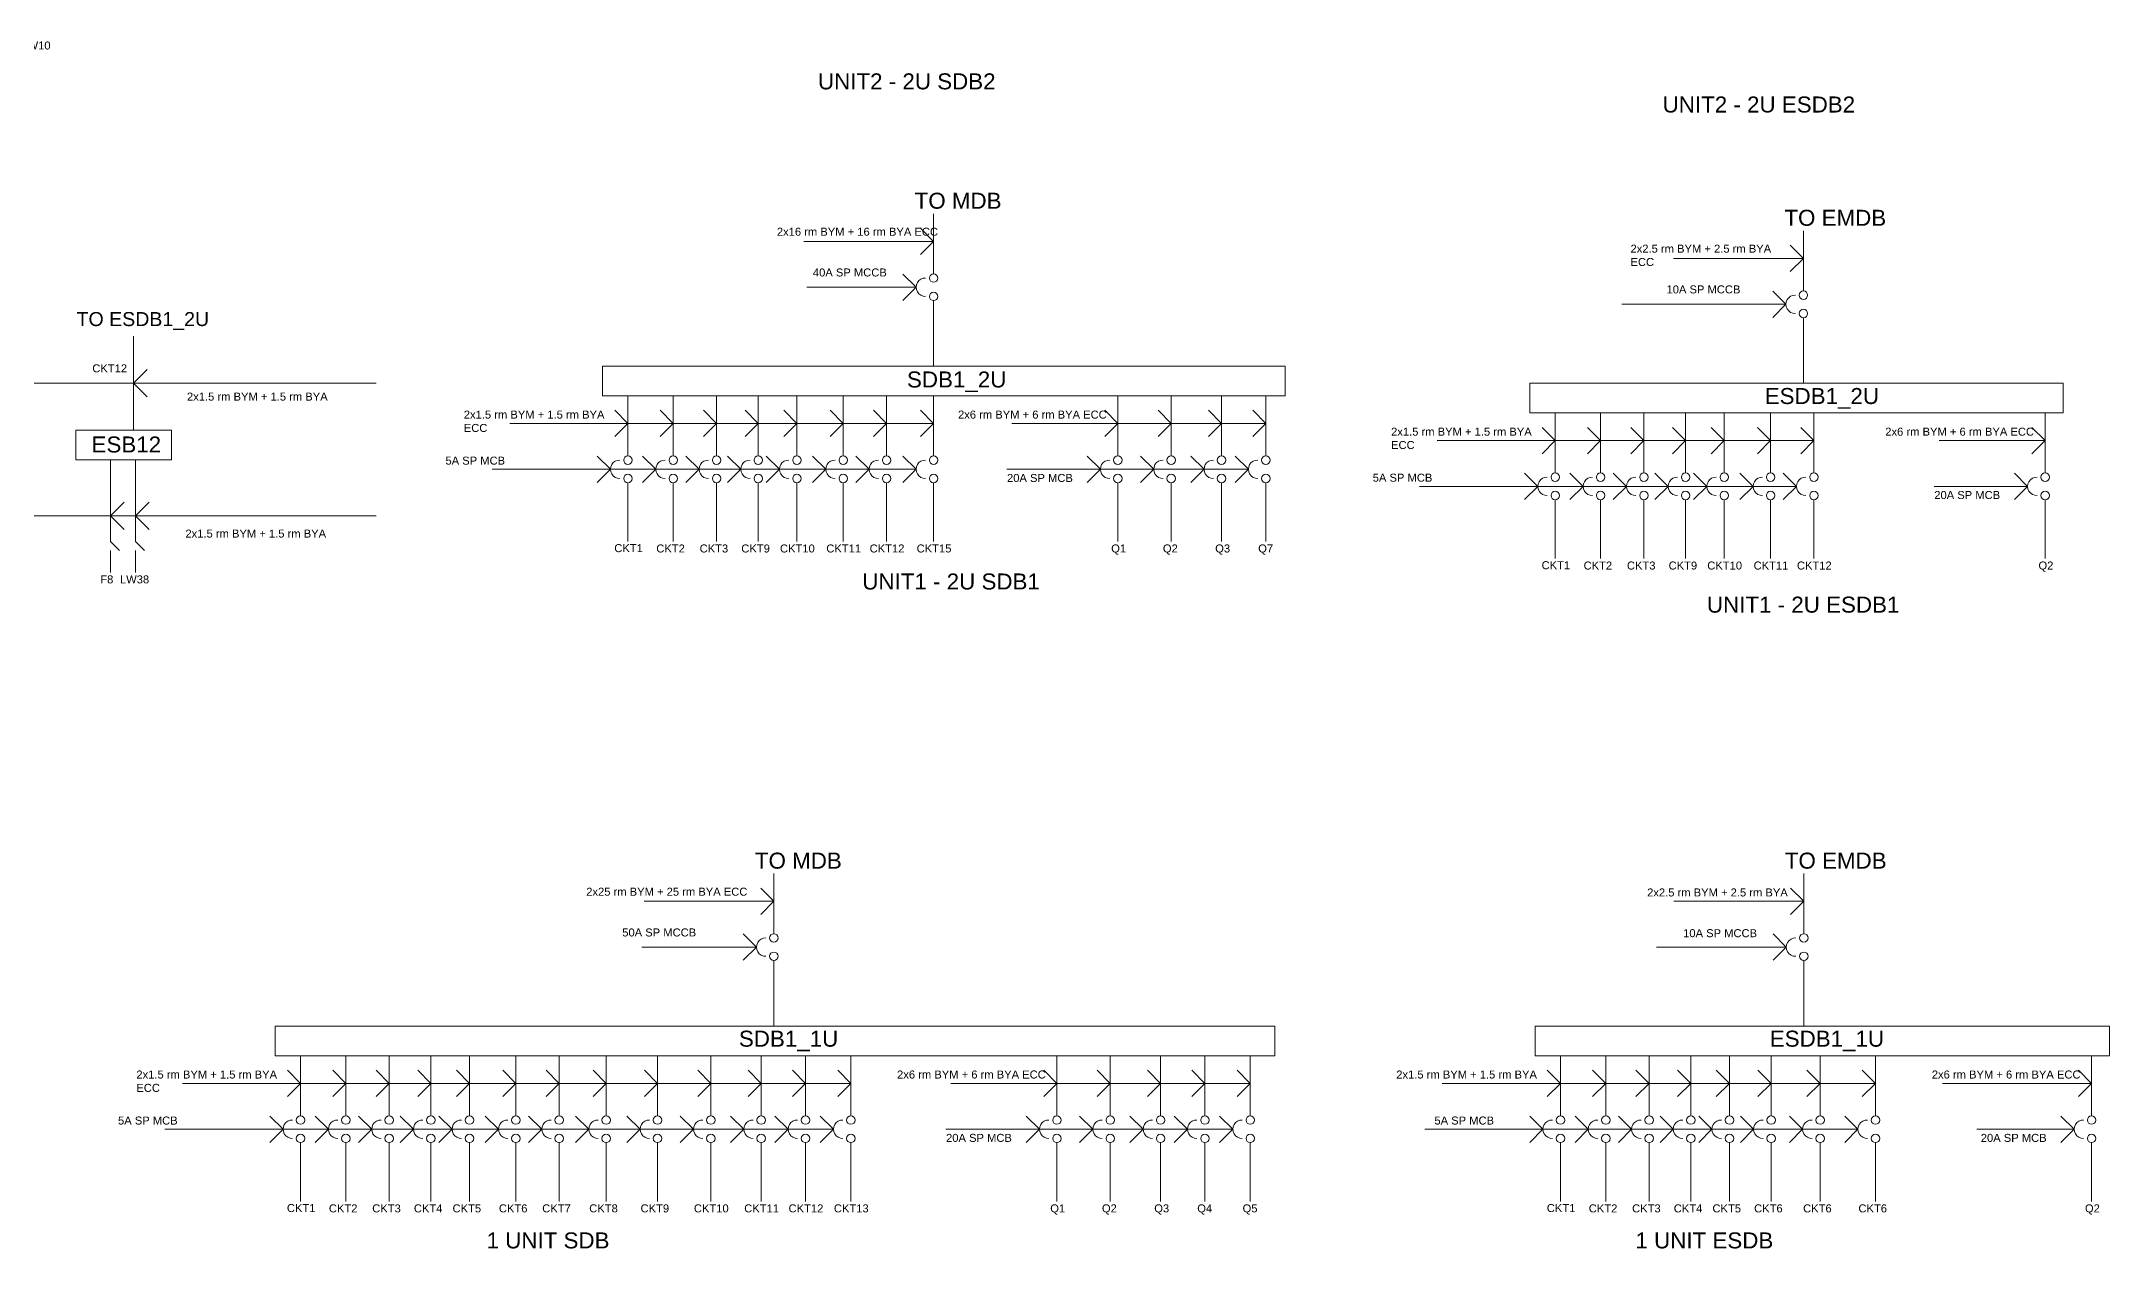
# Model space of a CAD drawing. Header units: inches. Extents: x 685 to 11694, y 256 to 9873.
# Drawn here: x 8591 to 11694, y 3210 to 5020 of the extents above; entities that cross this region are included whole.
import ezdxf

# ---------------------------------------------------------------- set-up
doc = ezdxf.new("R2010")
doc.units = ezdxf.units.IN
doc.header["$MEASUREMENT"] = 0
doc.layers.add('6.Circuits', color=255, linetype='Continuous', lineweight=15)
doc.styles.add('Text 1', font='arial.ttf', dxfattribs={"height": 6})

msp = doc.modelspace()

# ---------------------------------------------------------------- linework, layer by layer
at = {"layer": '6.Circuits'}
for p, q in [((9929.85433, 4678.65294), (9929.85433, 4761.65294)), ((9929.85433, 4720.15294), (9735.11385, 4720.15294)), ((9929.85433, 4720.15294), (9910.10909, 4739.89818)), ((9929.85433, 4720.15294), (9910.10909, 4700.4077)), ((11234.36328, 4653.06291), (11234.36328, 4736.06291)), ((11234.36328, 4694.56291), (11039.6228, 4694.56291)), ((11234.36328, 4694.56291), (11214.61804, 4714.30815)), ((11234.36328, 4694.56291), (11214.61804, 4674.81767)), ((9903.5948, 4651.40294), (9883.84957, 4671.14818)), ((9929.85433, 4671.5169), (9929.85433, 4678.65294)), ((9903.5948, 4651.40294), (9739.87471, 4651.40294)), ((9903.5948, 4651.40294), (9883.84957, 4631.6577)), ((9929.85433, 4631.28898), (9929.85433, 4626.15294)), ((9929.85433, 4626.15294), (9929.85433, 4533.15294)), ((11208.10375, 4625.81291), (10962.05056, 4625.81291)), ((11208.10375, 4625.81291), (11188.35852, 4645.55815)), ((11208.10375, 4625.81291), (11188.35852, 4606.06767)), ((11234.36328, 4645.92687), (11234.36328, 4653.06291)), ((11234.36328, 4605.69895), (11234.36328, 4600.56291)), ((11234.36328, 4600.56291), (11234.36328, 4507.56291)), ((8729.88539, 4437.27835), (8729.88539, 4578.27835)), ((7598.38386, 4507.77835), (9093.59858, 4507.77835)), ((8729.88539, 4507.77835), (8750.38539, 4528.27835)), ((8729.88539, 4507.77835), (8750.38539, 4487.27835)), ((9471.35433, 4405.65294), (9471.35433, 4488.65294)), ((9539.35433, 4405.65294), (9539.35433, 4488.65294)), ((9604.35433, 4405.65294), (9604.35433, 4488.65294)), ((9666.85433, 4405.65294), (9666.85433, 4488.65294)), ((9724.85433, 4405.65294), (9724.85433, 4488.65294)), ((9794.35433, 4405.65294), (9794.35433, 4488.65294)), ((9859.35433, 4405.65294), (9859.35433, 4488.65294)), ((9929.85433, 4405.65294), (9929.85433, 4488.65294)), ((10206.15792, 4405.65294), (10206.15792, 4488.65294)), ((10206.15792, 4405.65294), (10206.15792, 4488.65294)), ((10286.15792, 4405.65294), (10286.15792, 4488.65294)), ((10286.15792, 4405.65294), (10286.15792, 4488.65294)), ((10361.65792, 4405.65294), (10361.65792, 4488.65294)), ((10361.65792, 4405.65294), (10361.65792, 4488.65294)), ((10428.15792, 4405.65294), (10428.15792, 4488.65294)), ((10428.15792, 4405.65294), (10428.15792, 4488.65294)), ((9471.35433, 4447.15294), (9294.11385, 4447.15294)), ((9471.35433, 4447.15294), (9451.60909, 4466.89818)), ((9471.35433, 4447.15294), (9451.60909, 4427.4077)), ((9929.85433, 4447.15294), (9471.35433, 4447.15294)), ((9539.35433, 4447.15294), (9519.60909, 4466.89818)), ((9539.35433, 4447.15294), (9519.60909, 4427.4077)), ((9604.35433, 4447.15294), (9584.60909, 4466.89818)), ((9604.35433, 4447.15294), (9584.60909, 4427.4077)), ((9666.85433, 4447.15294), (9647.10909, 4466.89818)), ((9666.85433, 4447.15294), (9647.10909, 4427.4077)), ((9724.85433, 4447.15294), (9705.10909, 4466.89818)), ((9724.85433, 4447.15294), (9705.10909, 4427.4077)), ((9794.35433, 4447.15294), (9774.60909, 4466.89818)), ((9794.35433, 4447.15294), (9774.60909, 4427.4077)), ((9859.35433, 4447.15294), (9839.60909, 4466.89818)), ((9859.35433, 4447.15294), (9839.60909, 4427.4077)), ((9929.85433, 4447.15294), (9910.10909, 4466.89818)), ((9929.85433, 4447.15294), (9910.10909, 4427.4077)), ((10428.15792, 4447.15294), (10047.15792, 4447.15294)), ((10206.15792, 4447.15294), (10186.41268, 4466.89818)), ((10206.15792, 4447.15294), (10186.41268, 4466.89818)), ((10206.15792, 4447.15294), (10186.41268, 4427.4077)), ((10206.15792, 4447.15294), (10186.41268, 4427.4077)), ((10286.15792, 4447.15294), (10266.41268, 4466.89818)), ((10286.15792, 4447.15294), (10266.41268, 4466.89818)), ((10286.15792, 4447.15294), (10266.41268, 4427.4077)), ((10286.15792, 4447.15294), (10266.41268, 4427.4077)), ((10361.65792, 4447.15294), (10341.91268, 4466.89818)), ((10361.65792, 4447.15294), (10341.91268, 4466.89818)), ((10361.65792, 4447.15294), (10341.91268, 4427.4077)), ((10361.65792, 4447.15294), (10341.91268, 4427.4077)), ((10428.15792, 4447.15294), (10408.41268, 4466.89818)), ((10428.15792, 4447.15294), (10408.41268, 4466.89818)), ((10428.15792, 4447.15294), (10408.41268, 4427.4077)), ((10428.15792, 4447.15294), (10408.41268, 4427.4077)), ((10862.19345, 4421.56291), (10842.44822, 4441.30815)), ((10862.19345, 4380.06291), (10862.19345, 4463.06291)), ((10930.19345, 4421.56291), (10910.44822, 4441.30815)), ((10930.19345, 4380.06291), (10930.19345, 4463.06291)), ((10995.19345, 4421.56291), (10975.44822, 4441.30815)), ((10995.19345, 4380.06291), (10995.19345, 4463.06291)), ((11057.69345, 4421.56291), (11037.94822, 4441.30815)), ((11057.69345, 4380.06291), (11057.69345, 4463.06291)), ((11115.69345, 4421.56291), (11095.94822, 4441.30815)), ((11115.69345, 4380.06291), (11115.69345, 4463.06291)), ((11185.19345, 4421.56291), (11165.44822, 4441.30815)), ((11185.19345, 4380.06291), (11185.19345, 4463.06291)), ((11250.19345, 4421.56291), (11230.44822, 4441.30815)), ((11250.19345, 4380.06291), (11250.19345, 4463.06291)), ((11596.99704, 4421.56291), (11577.25181, 4441.30815)), ((11596.99704, 4421.56291), (11577.25181, 4441.30815)), ((11596.99704, 4380.06291), (11596.99704, 4463.06291)), ((11596.99704, 4380.06291), (11596.99704, 4463.06291)), ((9471.35433, 4398.5169), (9471.35433, 4405.65294)), ((9539.35433, 4398.5169), (9539.35433, 4405.65294)), ((9604.35433, 4398.5169), (9604.35433, 4405.65294)), ((9666.85433, 4398.5169), (9666.85433, 4405.65294)), ((9724.85433, 4398.5169), (9724.85433, 4405.65294)), ((9794.35433, 4398.5169), (9794.35433, 4405.65294)), ((9859.35433, 4398.5169), (9859.35433, 4405.65294)), ((9929.85433, 4398.5169), (9929.85433, 4405.65294)), ((10206.15792, 4398.5169), (10206.15792, 4405.65294)), ((10206.15792, 4398.5169), (10206.15792, 4405.65294)), ((10286.15792, 4398.5169), (10286.15792, 4405.65294)), ((10286.15792, 4398.5169), (10286.15792, 4405.65294)), ((10361.65792, 4398.5169), (10361.65792, 4405.65294)), ((10361.65792, 4398.5169), (10361.65792, 4405.65294)), ((10428.15792, 4398.5169), (10428.15792, 4405.65294)), ((10428.15792, 4398.5169), (10428.15792, 4405.65294)), ((10862.19345, 4421.56291), (10684.95298, 4421.56291)), ((10862.19345, 4421.56291), (10842.44822, 4401.81767)), ((11250.19345, 4421.56291), (10862.19345, 4421.56291)), ((10930.19345, 4421.56291), (10910.44822, 4401.81767)), ((10995.19345, 4421.56291), (10975.44822, 4401.81767)), ((11057.69345, 4421.56291), (11037.94822, 4401.81767)), ((11115.69345, 4421.56291), (11095.94822, 4401.81767)), ((11185.19345, 4421.56291), (11165.44822, 4401.81767)), ((11250.19345, 4421.56291), (11230.44822, 4401.81767)), ((11596.99704, 4421.56291), (11437.99704, 4421.56291)), ((11596.99704, 4421.56291), (11577.25181, 4401.81767)), ((11596.99704, 4421.56291), (11577.25181, 4401.81767)), ((8695.38539, 4308.77835), (8695.38539, 4392.77835)), ((8732.88539, 4308.77835), (8732.88539, 4392.77835)), ((9445.0948, 4378.40294), (9267.85433, 4378.40294)), ((9445.0948, 4378.40294), (9425.34957, 4398.14818)), ((9445.0948, 4378.40294), (9425.34957, 4358.6577)), ((9903.5948, 4378.40294), (9445.0948, 4378.40294)), ((9513.0948, 4378.40294), (9493.34957, 4398.14818)), ((9513.0948, 4378.40294), (9493.34957, 4358.6577)), ((9578.0948, 4378.40294), (9558.34957, 4398.14818)), ((9578.0948, 4378.40294), (9558.34957, 4358.6577)), ((9640.5948, 4378.40294), (9620.84957, 4398.14818)), ((9640.5948, 4378.40294), (9620.84957, 4358.6577)), ((9698.5948, 4378.40294), (9678.84957, 4398.14818)), ((9698.5948, 4378.40294), (9678.84957, 4358.6577)), ((9768.0948, 4378.40294), (9748.34957, 4398.14818)), ((9768.0948, 4378.40294), (9748.34957, 4358.6577)), ((9833.0948, 4378.40294), (9813.34957, 4398.14818)), ((9833.0948, 4378.40294), (9813.34957, 4358.6577)), ((9903.5948, 4378.40294), (9883.84957, 4398.14818)), ((9903.5948, 4378.40294), (9883.84957, 4358.6577)), ((10401.89839, 4378.40294), (10039.65792, 4378.40294)), ((10179.89839, 4378.40294), (10160.15315, 4398.14818)), ((10179.89839, 4378.40294), (10160.15315, 4358.6577)), ((10259.89839, 4378.40294), (10240.15315, 4398.14818)), ((10259.89839, 4378.40294), (10240.15315, 4358.6577)), ((10335.39839, 4378.40294), (10315.65315, 4398.14818)), ((10335.39839, 4378.40294), (10315.65315, 4358.6577)), ((10401.89839, 4378.40294), (10382.15315, 4398.14818)), ((10401.89839, 4378.40294), (10382.15315, 4358.6577)), ((10862.19345, 4372.92687), (10862.19345, 4380.06291)), ((10930.19345, 4372.92687), (10930.19345, 4380.06291)), ((10995.19345, 4372.92687), (10995.19345, 4380.06291)), ((11057.69345, 4372.92687), (11057.69345, 4380.06291)), ((11115.69345, 4372.92687), (11115.69345, 4380.06291)), ((11185.19345, 4372.92687), (11185.19345, 4380.06291)), ((11250.19345, 4372.92687), (11250.19345, 4380.06291)), ((11596.99704, 4372.92687), (11596.99704, 4380.06291)), ((11596.99704, 4372.92687), (11596.99704, 4380.06291)), ((9471.35433, 4358.28898), (9471.35433, 4353.15294)), ((9471.35433, 4270.15294), (9471.35433, 4353.15294)), ((9539.35433, 4358.28898), (9539.35433, 4353.15294)), ((9539.35433, 4270.15294), (9539.35433, 4353.15294)), ((9604.35433, 4358.28898), (9604.35433, 4353.15294)), ((9604.35433, 4270.15294), (9604.35433, 4353.15294)), ((9666.85433, 4358.28898), (9666.85433, 4353.15294)), ((9666.85433, 4270.15294), (9666.85433, 4353.15294)), ((9724.85433, 4358.28898), (9724.85433, 4353.15294)), ((9724.85433, 4270.15294), (9724.85433, 4353.15294)), ((9794.35433, 4358.28898), (9794.35433, 4353.15294)), ((9794.35433, 4270.15294), (9794.35433, 4353.15294)), ((9859.35433, 4358.28898), (9859.35433, 4353.15294)), ((9859.35433, 4270.15294), (9859.35433, 4353.15294)), ((9929.85433, 4358.28898), (9929.85433, 4353.15294)), ((9929.85433, 4270.15294), (9929.85433, 4353.15294)), ((10206.15792, 4358.28898), (10206.15792, 4353.15294)), ((10206.15792, 4358.28898), (10206.15792, 4353.15294)), ((10206.15792, 4270.15294), (10206.15792, 4353.15294)), ((10206.15792, 4270.15294), (10206.15792, 4353.15294)), ((10286.15792, 4358.28898), (10286.15792, 4353.15294)), ((10286.15792, 4358.28898), (10286.15792, 4353.15294)), ((10286.15792, 4270.15294), (10286.15792, 4353.15294)), ((10286.15792, 4270.15294), (10286.15792, 4353.15294)), ((10361.65792, 4358.28898), (10361.65792, 4353.15294)), ((10361.65792, 4358.28898), (10361.65792, 4353.15294)), ((10361.65792, 4270.15294), (10361.65792, 4353.15294)), ((10361.65792, 4270.15294), (10361.65792, 4353.15294)), ((10428.15792, 4358.28898), (10428.15792, 4353.15294)), ((10428.15792, 4358.28898), (10428.15792, 4353.15294)), ((10428.15792, 4270.15294), (10428.15792, 4353.15294)), ((10428.15792, 4270.15294), (10428.15792, 4353.15294)), ((10835.93393, 4352.81291), (10658.69345, 4352.81291)), ((10835.93393, 4352.81291), (10816.18869, 4372.55815)), ((10835.93393, 4352.81291), (10816.18869, 4333.06767)), ((11223.93393, 4352.81291), (10835.93393, 4352.81291)), ((10903.93393, 4352.81291), (10884.18869, 4372.55815)), ((10903.93393, 4352.81291), (10884.18869, 4333.06767)), ((10968.93393, 4352.81291), (10949.18869, 4372.55815)), ((10968.93393, 4352.81291), (10949.18869, 4333.06767)), ((11031.43393, 4352.81291), (11011.68869, 4372.55815)), ((11031.43393, 4352.81291), (11011.68869, 4333.06767)), ((11089.43393, 4352.81291), (11069.68869, 4372.55815)), ((11089.43393, 4352.81291), (11069.68869, 4333.06767)), ((11158.93393, 4352.81291), (11139.18869, 4372.55815)), ((11158.93393, 4352.81291), (11139.18869, 4333.06767)), ((11223.93393, 4352.81291), (11204.18869, 4372.55815)), ((11223.93393, 4352.81291), (11204.18869, 4333.06767)), ((11570.73752, 4352.81291), (11430.49704, 4352.81291)), ((11570.73752, 4352.81291), (11550.99228, 4372.55815)), ((11570.73752, 4352.81291), (11550.99228, 4333.06767)), ((8695.38539, 4308.77835), (8715.88539, 4329.27835)), ((8732.88539, 4308.77835), (8753.38539, 4329.27835)), ((10862.19345, 4332.69895), (10862.19345, 4327.56291)), ((10862.19345, 4244.56291), (10862.19345, 4327.56291)), ((10930.19345, 4332.69895), (10930.19345, 4327.56291)), ((10930.19345, 4244.56291), (10930.19345, 4327.56291)), ((10995.19345, 4332.69895), (10995.19345, 4327.56291)), ((10995.19345, 4244.56291), (10995.19345, 4327.56291)), ((11057.69345, 4332.69895), (11057.69345, 4327.56291)), ((11057.69345, 4244.56291), (11057.69345, 4327.56291)), ((11115.69345, 4332.69895), (11115.69345, 4327.56291)), ((11115.69345, 4244.56291), (11115.69345, 4327.56291)), ((11185.19345, 4332.69895), (11185.19345, 4327.56291)), ((11185.19345, 4244.56291), (11185.19345, 4327.56291)), ((11250.19345, 4332.69895), (11250.19345, 4327.56291)), ((11250.19345, 4244.56291), (11250.19345, 4327.56291)), ((11596.99704, 4332.69895), (11596.99704, 4327.56291)), ((11596.99704, 4332.69895), (11596.99704, 4327.56291)), ((11596.99704, 4244.56291), (11596.99704, 4327.56291)), ((11596.99704, 4244.56291), (11596.99704, 4327.56291)), ((7548.51941, 4308.77835), (9093.59858, 4308.77835)), ((8695.38539, 4308.77835), (8695.38539, 4270.27835)), ((8695.38539, 4308.77835), (8715.88539, 4288.27835)), ((8732.88539, 4308.77835), (8732.88539, 4270.27835)), ((8732.88539, 4308.77835), (8753.38539, 4288.27835)), ((8695.38539, 4270.27835), (8708.88539, 4256.77835)), ((8695.38539, 4256.77835), (8695.38539, 4223.77835)), ((8732.88539, 4270.27835), (8746.38539, 4256.77835)), ((8732.88539, 4256.77835), (8732.88539, 4223.77835)), ((9690.23847, 3689.02038), (9690.23847, 3772.02038)), ((11234.98371, 3689.02038), (11234.98371, 3772.02038)), ((9690.23847, 3730.52038), (9495.49799, 3730.52038)), ((9690.23847, 3730.52038), (9670.49323, 3750.26561)), ((9690.23847, 3730.52038), (9670.49323, 3710.77514)), ((11234.98371, 3730.52038), (11040.24323, 3730.52038)), ((11234.98371, 3730.52038), (11215.23847, 3750.26561)), ((11234.98371, 3730.52038), (11215.23847, 3710.77514)), ((9663.97894, 3661.77038), (9491.92827, 3661.77038)), ((9663.97894, 3661.77038), (9644.23371, 3681.51561)), ((9663.97894, 3661.77038), (9644.23371, 3642.02514)), ((9690.23847, 3681.88434), (9690.23847, 3689.02038)), ((11208.72418, 3661.77038), (11013.98371, 3661.77038)), ((11208.72418, 3661.77038), (11188.97894, 3681.51561)), ((11208.72418, 3661.77038), (11188.97894, 3642.02514)), ((11234.98371, 3681.88434), (11234.98371, 3689.02038)), ((9690.23847, 3641.65641), (9690.23847, 3636.52038)), ((9690.23847, 3636.52038), (9690.23847, 3543.52038)), ((11234.98371, 3641.65641), (11234.98371, 3636.52038)), ((11234.98371, 3636.52038), (11234.98371, 3543.52038)), ((8980.23847, 3457.52038), (8960.49323, 3477.26561)), ((8980.23847, 3416.02038), (8980.23847, 3499.02038)), ((9048.23847, 3457.52038), (9028.49323, 3477.26561)), ((9048.23847, 3416.02038), (9048.23847, 3499.02038)), ((9113.23847, 3457.52038), (9093.49323, 3477.26561)), ((9113.23847, 3416.02038), (9113.23847, 3499.02038)), ((9175.73847, 3457.52038), (9155.99323, 3477.26561)), ((9175.73847, 3416.02038), (9175.73847, 3499.02038)), ((9233.73847, 3457.52038), (9213.99323, 3477.26561)), ((9233.73847, 3416.02038), (9233.73847, 3499.02038)), ((9303.23847, 3457.52038), (9283.49323, 3477.26561)), ((9303.23847, 3416.02038), (9303.23847, 3499.02038)), ((9368.23847, 3457.52038), (9348.49323, 3477.26561)), ((9368.23847, 3416.02038), (9368.23847, 3499.02038)), ((9438.73847, 3457.52038), (9418.99323, 3477.26561)), ((9438.73847, 3416.02038), (9438.73847, 3499.02038)), ((9515.73847, 3457.52038), (9495.99323, 3477.26561)), ((9515.73847, 3416.02038), (9515.73847, 3499.02038)), ((9595.73847, 3457.52038), (9575.99323, 3477.26561)), ((9595.73847, 3416.02038), (9595.73847, 3499.02038)), ((9671.23847, 3457.52038), (9651.49323, 3477.26561)), ((9671.23847, 3416.02038), (9671.23847, 3499.02038)), ((9737.73847, 3457.52038), (9717.99323, 3477.26561)), ((9737.73847, 3416.02038), (9737.73847, 3499.02038)), ((9805.73847, 3457.52038), (9785.99323, 3477.26561)), ((9805.73847, 3416.02038), (9805.73847, 3499.02038)), ((10114.73847, 3457.52038), (10094.99323, 3477.26561)), ((10114.73847, 3457.52038), (10094.99323, 3477.26561)), ((10114.73847, 3416.02038), (10114.73847, 3499.02038)), ((10114.73847, 3416.02038), (10114.73847, 3499.02038)), ((10194.73847, 3457.52038), (10174.99323, 3477.26561)), ((10194.73847, 3457.52038), (10174.99323, 3477.26561)), ((10194.73847, 3416.02038), (10194.73847, 3499.02038)), ((10194.73847, 3416.02038), (10194.73847, 3499.02038)), ((10270.23847, 3457.52038), (10250.49323, 3477.26561)), ((10270.23847, 3457.52038), (10250.49323, 3477.26561)), ((10270.23847, 3416.02038), (10270.23847, 3499.02038)), ((10270.23847, 3416.02038), (10270.23847, 3499.02038)), ((10336.73847, 3457.52038), (10316.99323, 3477.26561)), ((10336.73847, 3457.52038), (10316.99323, 3477.26561)), ((10336.73847, 3416.02038), (10336.73847, 3499.02038)), ((10336.73847, 3416.02038), (10336.73847, 3499.02038)), ((10404.73847, 3457.52038), (10384.99323, 3477.26561)), ((10404.73847, 3457.52038), (10384.99323, 3477.26561)), ((10404.73847, 3416.02038), (10404.73847, 3499.02038)), ((10404.73847, 3416.02038), (10404.73847, 3499.02038)), ((10869.98371, 3457.52038), (10850.23847, 3477.26561)), ((10869.98371, 3416.02038), (10869.98371, 3499.02038)), ((10937.98371, 3457.52038), (10918.23847, 3477.26561)), ((10937.98371, 3416.02038), (10937.98371, 3499.02038)), ((11002.98371, 3457.52038), (10983.23847, 3477.26561)), ((11002.98371, 3416.02038), (11002.98371, 3499.02038)), ((11065.48371, 3457.52038), (11045.73847, 3477.26561)), ((11065.48371, 3416.02038), (11065.48371, 3499.02038)), ((11123.48371, 3457.52038), (11103.73847, 3477.26561)), ((11123.48371, 3416.02038), (11123.48371, 3499.02038)), ((11185.98371, 3457.52038), (11166.23847, 3477.26561)), ((11185.98371, 3416.02038), (11185.98371, 3499.02038)), ((11259.48371, 3457.52038), (11239.73847, 3477.26561)), ((11259.48371, 3416.02038), (11259.48371, 3499.02038)), ((11342.48371, 3457.52038), (11322.73847, 3477.26561)), ((11342.48371, 3416.02038), (11342.48371, 3499.02038)), ((11666.73847, 3457.52038), (11646.99323, 3477.26561)), ((11666.73847, 3457.52038), (11646.99323, 3477.26561)), ((11666.73847, 3416.02038), (11666.73847, 3499.02038)), ((11666.73847, 3416.02038), (11666.73847, 3499.02038)), ((8980.23847, 3457.52038), (8802.99799, 3457.52038)), ((8980.23847, 3457.52038), (8960.49323, 3437.77514)), ((9805.73847, 3457.52038), (8980.23847, 3457.52038)), ((9048.23847, 3457.52038), (9028.49323, 3437.77514)), ((9113.23847, 3457.52038), (9093.49323, 3437.77514)), ((9175.73847, 3457.52038), (9155.99323, 3437.77514)), ((9233.73847, 3457.52038), (9213.99323, 3437.77514)), ((9303.23847, 3457.52038), (9283.49323, 3437.77514)), ((9368.23847, 3457.52038), (9348.49323, 3437.77514)), ((9438.73847, 3457.52038), (9418.99323, 3437.77514)), ((9515.73847, 3457.52038), (9495.99323, 3437.77514)), ((9595.73847, 3457.52038), (9575.99323, 3437.77514)), ((9671.23847, 3457.52038), (9651.49323, 3437.77514)), ((9737.73847, 3457.52038), (9717.99323, 3437.77514)), ((9805.73847, 3457.52038), (9785.99323, 3437.77514)), ((10404.73847, 3457.52038), (9955.73847, 3457.52038)), ((10114.73847, 3457.52038), (10094.99323, 3437.77514)), ((10114.73847, 3457.52038), (10094.99323, 3437.77514)), ((10194.73847, 3457.52038), (10174.99323, 3437.77514)), ((10194.73847, 3457.52038), (10174.99323, 3437.77514)), ((10270.23847, 3457.52038), (10250.49323, 3437.77514)), ((10270.23847, 3457.52038), (10250.49323, 3437.77514)), ((10336.73847, 3457.52038), (10316.99323, 3437.77514)), ((10336.73847, 3457.52038), (10316.99323, 3437.77514)), ((10404.73847, 3457.52038), (10384.99323, 3437.77514)), ((10404.73847, 3457.52038), (10384.99323, 3437.77514)), ((10869.98371, 3457.52038), (10692.74323, 3457.52038)), ((10869.98371, 3457.52038), (10850.23847, 3437.77514)), ((11342.48371, 3457.52038), (10869.98371, 3457.52038)), ((10937.98371, 3457.52038), (10918.23847, 3437.77514)), ((11002.98371, 3457.52038), (10983.23847, 3437.77514)), ((11065.48371, 3457.52038), (11045.73847, 3437.77514)), ((11123.48371, 3457.52038), (11103.73847, 3437.77514)), ((11185.98371, 3457.52038), (11166.23847, 3437.77514)), ((11259.48371, 3457.52038), (11239.73847, 3437.77514)), ((11342.48371, 3457.52038), (11322.73847, 3437.77514)), ((11666.73847, 3457.52038), (11443.23847, 3457.52038)), ((11666.73847, 3457.52038), (11646.99323, 3437.77514)), ((11666.73847, 3457.52038), (11646.99323, 3437.77514)), ((8980.23847, 3408.88434), (8980.23847, 3416.02038)), ((9048.23847, 3408.88434), (9048.23847, 3416.02038)), ((9113.23847, 3408.88434), (9113.23847, 3416.02038)), ((9175.73847, 3408.88434), (9175.73847, 3416.02038)), ((9233.73847, 3408.88434), (9233.73847, 3416.02038)), ((9303.23847, 3408.88434), (9303.23847, 3416.02038)), ((9368.23847, 3408.88434), (9368.23847, 3416.02038)), ((9438.73847, 3408.88434), (9438.73847, 3416.02038)), ((9515.73847, 3408.88434), (9515.73847, 3416.02038)), ((9595.73847, 3408.88434), (9595.73847, 3416.02038)), ((9671.23847, 3408.88434), (9671.23847, 3416.02038)), ((9737.73847, 3408.88434), (9737.73847, 3416.02038)), ((9805.73847, 3408.88434), (9805.73847, 3416.02038)), ((10114.73847, 3408.88434), (10114.73847, 3416.02038)), ((10114.73847, 3408.88434), (10114.73847, 3416.02038)), ((10194.73847, 3408.88434), (10194.73847, 3416.02038)), ((10194.73847, 3408.88434), (10194.73847, 3416.02038)), ((10270.23847, 3408.88434), (10270.23847, 3416.02038)), ((10270.23847, 3408.88434), (10270.23847, 3416.02038)), ((10336.73847, 3408.88434), (10336.73847, 3416.02038)), ((10336.73847, 3408.88434), (10336.73847, 3416.02038)), ((10404.73847, 3408.88434), (10404.73847, 3416.02038)), ((10404.73847, 3408.88434), (10404.73847, 3416.02038)), ((10869.98371, 3408.88434), (10869.98371, 3416.02038)), ((10937.98371, 3408.88434), (10937.98371, 3416.02038)), ((11002.98371, 3408.88434), (11002.98371, 3416.02038)), ((11065.48371, 3408.88434), (11065.48371, 3416.02038)), ((11123.48371, 3408.88434), (11123.48371, 3416.02038)), ((11185.98371, 3408.88434), (11185.98371, 3416.02038)), ((11259.48371, 3408.88434), (11259.48371, 3416.02038)), ((11342.48371, 3408.88434), (11342.48371, 3416.02038)), ((11666.73847, 3408.88434), (11666.73847, 3416.02038)), ((11666.73847, 3408.88434), (11666.73847, 3416.02038)), ((8953.97894, 3388.77038), (8776.73847, 3388.77038)), ((8953.97894, 3388.77038), (8934.23371, 3408.51561)), ((8953.97894, 3388.77038), (8934.23371, 3369.02514)), ((9779.47894, 3388.77038), (8953.97894, 3388.77038)), ((9021.97894, 3388.77038), (9002.23371, 3408.51561)), ((9021.97894, 3388.77038), (9002.23371, 3369.02514)), ((9086.97894, 3388.77038), (9067.23371, 3408.51561)), ((9086.97894, 3388.77038), (9067.23371, 3369.02514)), ((9149.47894, 3388.77038), (9129.73371, 3408.51561)), ((9149.47894, 3388.77038), (9129.73371, 3369.02514)), ((9207.47894, 3388.77038), (9187.73371, 3408.51561)), ((9207.47894, 3388.77038), (9187.73371, 3369.02514)), ((9276.97894, 3388.77038), (9257.23371, 3408.51561)), ((9276.97894, 3388.77038), (9257.23371, 3369.02514)), ((9341.97894, 3388.77038), (9322.23371, 3408.51561)), ((9341.97894, 3388.77038), (9322.23371, 3369.02514)), ((9412.47894, 3388.77038), (9392.73371, 3408.51561)), ((9412.47894, 3388.77038), (9392.73371, 3369.02514)), ((9489.47894, 3388.77038), (9469.73371, 3408.51561)), ((9489.47894, 3388.77038), (9469.73371, 3369.02514)), ((9569.47894, 3388.77038), (9549.73371, 3408.51561)), ((9569.47894, 3388.77038), (9549.73371, 3369.02514)), ((9644.97894, 3388.77038), (9625.23371, 3408.51561)), ((9644.97894, 3388.77038), (9625.23371, 3369.02514)), ((9711.47894, 3388.77038), (9691.73371, 3408.51561)), ((9711.47894, 3388.77038), (9691.73371, 3369.02514)), ((9779.47894, 3388.77038), (9759.73371, 3408.51561)), ((9779.47894, 3388.77038), (9759.73371, 3369.02514)), ((10378.47894, 3388.77038), (9948.23847, 3388.77038)), ((10088.47894, 3388.77038), (10068.73371, 3408.51561)), ((10088.47894, 3388.77038), (10068.73371, 3369.02514)), ((10168.47894, 3388.77038), (10148.73371, 3408.51561)), ((10168.47894, 3388.77038), (10148.73371, 3369.02514)), ((10243.97894, 3388.77038), (10224.23371, 3408.51561)), ((10243.97894, 3388.77038), (10224.23371, 3369.02514)), ((10310.47894, 3388.77038), (10290.73371, 3408.51561)), ((10310.47894, 3388.77038), (10290.73371, 3369.02514)), ((10378.47894, 3388.77038), (10358.73371, 3408.51561)), ((10378.47894, 3388.77038), (10358.73371, 3369.02514)), ((10843.72418, 3388.77038), (10666.48371, 3388.77038)), ((10843.72418, 3388.77038), (10823.97894, 3408.51561)), ((10843.72418, 3388.77038), (10823.97894, 3369.02514)), ((11316.22418, 3388.77038), (10843.72418, 3388.77038)), ((10911.72418, 3388.77038), (10891.97894, 3408.51561)), ((10911.72418, 3388.77038), (10891.97894, 3369.02514)), ((10976.72418, 3388.77038), (10956.97894, 3408.51561)), ((10976.72418, 3388.77038), (10956.97894, 3369.02514)), ((11039.22418, 3388.77038), (11019.47894, 3408.51561)), ((11039.22418, 3388.77038), (11019.47894, 3369.02514)), ((11097.22418, 3388.77038), (11077.47894, 3408.51561)), ((11097.22418, 3388.77038), (11077.47894, 3369.02514)), ((11159.72418, 3388.77038), (11139.97894, 3408.51561)), ((11159.72418, 3388.77038), (11139.97894, 3369.02514)), ((11233.22418, 3388.77038), (11213.47894, 3408.51561)), ((11233.22418, 3388.77038), (11213.47894, 3369.02514)), ((11316.22418, 3388.77038), (11296.47894, 3408.51561)), ((11316.22418, 3388.77038), (11296.47894, 3369.02514)), ((11640.47894, 3388.77038), (11494.73847, 3388.77038)), ((11640.47894, 3388.77038), (11620.73371, 3408.51561)), ((11640.47894, 3388.77038), (11620.73371, 3369.02514)), ((8980.23847, 3368.65641), (8980.23847, 3363.52038)), ((8980.23847, 3280.52038), (8980.23847, 3363.52038)), ((9048.23847, 3368.65641), (9048.23847, 3363.52038)), ((9048.23847, 3280.52038), (9048.23847, 3363.52038)), ((9113.23847, 3368.65641), (9113.23847, 3363.52038)), ((9113.23847, 3280.52038), (9113.23847, 3363.52038)), ((9175.73847, 3368.65641), (9175.73847, 3363.52038)), ((9175.73847, 3280.52038), (9175.73847, 3363.52038)), ((9233.73847, 3368.65641), (9233.73847, 3363.52038)), ((9233.73847, 3280.52038), (9233.73847, 3363.52038)), ((9303.23847, 3368.65641), (9303.23847, 3363.52038)), ((9303.23847, 3280.52038), (9303.23847, 3363.52038)), ((9368.23847, 3368.65641), (9368.23847, 3363.52038)), ((9368.23847, 3280.52038), (9368.23847, 3363.52038)), ((9438.73847, 3368.65641), (9438.73847, 3363.52038)), ((9438.73847, 3280.52038), (9438.73847, 3363.52038)), ((9515.73847, 3368.65641), (9515.73847, 3363.52038)), ((9515.73847, 3280.52038), (9515.73847, 3363.52038)), ((9595.73847, 3368.65641), (9595.73847, 3363.52038)), ((9595.73847, 3280.52038), (9595.73847, 3363.52038)), ((9671.23847, 3368.65641), (9671.23847, 3363.52038)), ((9671.23847, 3280.52038), (9671.23847, 3363.52038)), ((9737.73847, 3368.65641), (9737.73847, 3363.52038)), ((9737.73847, 3280.52038), (9737.73847, 3363.52038)), ((9805.73847, 3368.65641), (9805.73847, 3363.52038)), ((9805.73847, 3280.52038), (9805.73847, 3363.52038)), ((10114.73847, 3368.65641), (10114.73847, 3363.52038)), ((10114.73847, 3368.65641), (10114.73847, 3363.52038)), ((10114.73847, 3280.52038), (10114.73847, 3363.52038)), ((10114.73847, 3280.52038), (10114.73847, 3363.52038)), ((10194.73847, 3368.65641), (10194.73847, 3363.52038)), ((10194.73847, 3368.65641), (10194.73847, 3363.52038)), ((10194.73847, 3280.52038), (10194.73847, 3363.52038)), ((10194.73847, 3280.52038), (10194.73847, 3363.52038)), ((10270.23847, 3368.65641), (10270.23847, 3363.52038)), ((10270.23847, 3368.65641), (10270.23847, 3363.52038)), ((10270.23847, 3280.52038), (10270.23847, 3363.52038)), ((10270.23847, 3280.52038), (10270.23847, 3363.52038)), ((10336.73847, 3368.65641), (10336.73847, 3363.52038)), ((10336.73847, 3368.65641), (10336.73847, 3363.52038)), ((10336.73847, 3280.52038), (10336.73847, 3363.52038)), ((10336.73847, 3280.52038), (10336.73847, 3363.52038)), ((10404.73847, 3368.65641), (10404.73847, 3363.52038)), ((10404.73847, 3368.65641), (10404.73847, 3363.52038)), ((10404.73847, 3280.52038), (10404.73847, 3363.52038)), ((10404.73847, 3280.52038), (10404.73847, 3363.52038)), ((10869.98371, 3368.65641), (10869.98371, 3363.52038)), ((10869.98371, 3280.52038), (10869.98371, 3363.52038)), ((10937.98371, 3368.65641), (10937.98371, 3363.52038)), ((10937.98371, 3280.52038), (10937.98371, 3363.52038)), ((11002.98371, 3368.65641), (11002.98371, 3363.52038)), ((11002.98371, 3280.52038), (11002.98371, 3363.52038)), ((11065.48371, 3368.65641), (11065.48371, 3363.52038)), ((11065.48371, 3280.52038), (11065.48371, 3363.52038)), ((11123.48371, 3368.65641), (11123.48371, 3363.52038)), ((11123.48371, 3280.52038), (11123.48371, 3363.52038)), ((11185.98371, 3368.65641), (11185.98371, 3363.52038)), ((11185.98371, 3280.52038), (11185.98371, 3363.52038)), ((11259.48371, 3368.65641), (11259.48371, 3363.52038)), ((11259.48371, 3280.52038), (11259.48371, 3363.52038)), ((11342.48371, 3368.65641), (11342.48371, 3363.52038)), ((11342.48371, 3280.52038), (11342.48371, 3363.52038)), ((11666.73847, 3368.65641), (11666.73847, 3363.52038)), ((11666.73847, 3368.65641), (11666.73847, 3363.52038)), ((11666.73847, 3280.52038), (11666.73847, 3363.52038)), ((11666.73847, 3280.52038), (11666.73847, 3363.52038))]:
    msp.add_line(p, q, dxfattribs=at)
for points in [[(9433.35433, 4533.15294), (10457.17348, 4533.15294), (10457.17348, 4488.65294), (9433.35433, 4488.65294)], [(10824.19345, 4507.56291), (11624.09098, 4507.56291), (11624.09098, 4463.06291), (10824.19345, 4463.06291)], [(8643.17811, 4437.27835), (8786.69689, 4437.27835), (8786.69689, 4392.77835), (8643.17811, 4392.77835)], [(8942.23847, 3543.52038), (10441.73847, 3543.52038), (10441.73847, 3499.02038), (8942.23847, 3499.02038)], [(10831.98371, 3543.52038), (11693.73847, 3543.52038), (11693.73847, 3499.02038), (10831.98371, 3499.02038)]]:
    msp.add_lwpolyline(points, close=True, dxfattribs=at)
for centre in [(9929.85433, 4665.15294), (9929.85433, 4637.65294), (11234.36328, 4639.56291), (11234.36328, 4612.06291), (9471.35433, 4392.15294), (9539.35433, 4392.15294), (9604.35433, 4392.15294), (9666.85433, 4392.15294), (9724.85433, 4392.15294), (9794.35433, 4392.15294), (9859.35433, 4392.15294), (9929.85433, 4392.15294), (10206.15792, 4392.15294), (10206.15792, 4392.15294), (10286.15792, 4392.15294), (10286.15792, 4392.15294), (10361.65792, 4392.15294), (10361.65792, 4392.15294), (10428.15792, 4392.15294), (10428.15792, 4392.15294), (9471.35433, 4364.65294), (9539.35433, 4364.65294), (9604.35433, 4364.65294), (9666.85433, 4364.65294), (9724.85433, 4364.65294), (9794.35433, 4364.65294), (9859.35433, 4364.65294), (9929.85433, 4364.65294), (10206.15792, 4364.65294), (10206.15792, 4364.65294), (10286.15792, 4364.65294), (10286.15792, 4364.65294), (10361.65792, 4364.65294), (10361.65792, 4364.65294), (10428.15792, 4364.65294), (10428.15792, 4364.65294), (10862.19345, 4366.56291), (10862.19345, 4339.06291), (10930.19345, 4366.56291), (10930.19345, 4339.06291), (10995.19345, 4366.56291), (10995.19345, 4339.06291), (11057.69345, 4366.56291), (11057.69345, 4339.06291), (11115.69345, 4366.56291), (11115.69345, 4339.06291), (11185.19345, 4366.56291), (11185.19345, 4339.06291), (11250.19345, 4366.56291), (11250.19345, 4339.06291), (11596.99704, 4366.56291), (11596.99704, 4366.56291), (11596.99704, 4339.06291), (11596.99704, 4339.06291), (9690.23847, 3675.52038), (11234.98371, 3675.52038), (9690.23847, 3648.02038), (11234.98371, 3648.02038), (8980.23847, 3402.52038), (9048.23847, 3402.52038), (9113.23847, 3402.52038), (9175.73847, 3402.52038), (9233.73847, 3402.52038), (9303.23847, 3402.52038), (9368.23847, 3402.52038), (9438.73847, 3402.52038), (9515.73847, 3402.52038), (9595.73847, 3402.52038), (9671.23847, 3402.52038), (9737.73847, 3402.52038), (9805.73847, 3402.52038), (10114.73847, 3402.52038), (10114.73847, 3402.52038), (10194.73847, 3402.52038), (10194.73847, 3402.52038), (10270.23847, 3402.52038), (10270.23847, 3402.52038), (10336.73847, 3402.52038), (10336.73847, 3402.52038), (10404.73847, 3402.52038), (10404.73847, 3402.52038), (10869.98371, 3402.52038), (10937.98371, 3402.52038), (11002.98371, 3402.52038), (11065.48371, 3402.52038), (11123.48371, 3402.52038), (11185.98371, 3402.52038), (11259.48371, 3402.52038), (11342.48371, 3402.52038), (11666.73847, 3402.52038), (11666.73847, 3402.52038), (8980.23847, 3375.02038), (9048.23847, 3375.02038), (9113.23847, 3375.02038), (9175.73847, 3375.02038), (9233.73847, 3375.02038), (9303.23847, 3375.02038), (9368.23847, 3375.02038), (9438.73847, 3375.02038), (9515.73847, 3375.02038), (9595.73847, 3375.02038), (9671.23847, 3375.02038), (9737.73847, 3375.02038), (9805.73847, 3375.02038), (10114.73847, 3375.02038), (10114.73847, 3375.02038), (10194.73847, 3375.02038), (10194.73847, 3375.02038), (10270.23847, 3375.02038), (10270.23847, 3375.02038), (10336.73847, 3375.02038), (10336.73847, 3375.02038), (10404.73847, 3375.02038), (10404.73847, 3375.02038), (10869.98371, 3375.02038), (10937.98371, 3375.02038), (11002.98371, 3375.02038), (11065.48371, 3375.02038), (11123.48371, 3375.02038), (11185.98371, 3375.02038), (11259.48371, 3375.02038), (11342.48371, 3375.02038), (11666.73847, 3375.02038), (11666.73847, 3375.02038)]:
    msp.add_circle(centre, 6.36396, dxfattribs=at)
for centre in [(9917.35433, 4651.40294), (11221.86328, 4625.81291), (9458.85433, 4378.40294), (9526.85433, 4378.40294), (9591.85433, 4378.40294), (9654.35433, 4378.40294), (9712.35433, 4378.40294), (9781.85433, 4378.40294), (9846.85433, 4378.40294), (9917.35433, 4378.40294), (10193.65792, 4378.40294), (10193.65792, 4378.40294), (10273.65792, 4378.40294), (10273.65792, 4378.40294), (10349.15792, 4378.40294), (10349.15792, 4378.40294), (10415.65792, 4378.40294), (10415.65792, 4378.40294), (10849.69345, 4352.81291), (10917.69345, 4352.81291), (10982.69345, 4352.81291), (11045.19345, 4352.81291), (11103.19345, 4352.81291), (11172.69345, 4352.81291), (11237.69345, 4352.81291), (11584.49704, 4352.81291), (11584.49704, 4352.81291), (9677.73847, 3661.77038), (11222.48371, 3661.77038), (8967.73847, 3388.77038), (9035.73847, 3388.77038), (9100.73847, 3388.77038), (9163.23847, 3388.77038), (9221.23847, 3388.77038), (9290.73847, 3388.77038), (9355.73847, 3388.77038), (9426.23847, 3388.77038), (9503.23847, 3388.77038), (9583.23847, 3388.77038), (9658.73847, 3388.77038), (9725.23847, 3388.77038), (9793.23847, 3388.77038), (10102.23847, 3388.77038), (10102.23847, 3388.77038), (10182.23847, 3388.77038), (10182.23847, 3388.77038), (10257.73847, 3388.77038), (10257.73847, 3388.77038), (10324.23847, 3388.77038), (10324.23847, 3388.77038), (10392.23847, 3388.77038), (10392.23847, 3388.77038), (10857.48371, 3388.77038), (10925.48371, 3388.77038), (10990.48371, 3388.77038), (11052.98371, 3388.77038), (11110.98371, 3388.77038), (11173.48371, 3388.77038), (11246.98371, 3388.77038), (11329.98371, 3388.77038), (11654.23847, 3388.77038), (11654.23847, 3388.77038)]:
    msp.add_arc(centre, 13.75953, 87.86789506, 272.13210494, dxfattribs=at)

# ---------------------------------------------------------------- texts
at = {"layer": '6.Circuits', "attachment_point": 1, "style": 'Text 1'}
for s, width, heights, insert, char_height in [('{\\fArial|b0|i0|c0|p34;LW10}', 14.5, [0], (8561.48327, 5019.94169), 12), ('{\\fArial Baltic|b0|i0|c186|p34;UNIT}2{\\fArial Baltic|b0|i0|c186|p34; - 2U SDB}2', 312.2408141, [39.48147], (9756.35416, 4972.15459), 24), ('{\\fArial Baltic|b0|i0|c186|p34;UNIT}2{\\fArial Baltic|b0|i0|c186|p34; - 2U ESDB}2', 312.2408141, [39.48147], (11023.246, 4937.45177), 24), ('TO {\\fArial Baltic|b0|i0|c186|p34;MDB}', 138.4182699, [68.84739], (9901.35433, 4793.15294), 24), ('{\\fArial Baltic|b0|i0|c186|p34;TO }E{\\fArial Baltic|b0|i0|c186|p34;MDB}', 166.0698039, [41.21785], (11205.86328, 4767.56291), 24), ('{\\fArial Baltic|b0|i0|c186|p34;2x16 rm BYM + 16 rm BYA} ECC', 234.9454297, [37.98024], (9694.67775, 4740.67112), 12), ('{\\fArial Baltic|b0|i0|c186|p34;2x2.5 rm BYM + 2.5 rm BYA} ECC', 234.9454297, [37.98024], (10975.06489, 4715.26118), 12), ('4{\\fArial Baltic|b0|i0|c186|p34;0A SP MCCB}', 234.9454297, [37.98024], (9748.72023, 4679.57735), 12), ('1{\\fArial Baltic|b0|i0|c186|p34;0A SP MCCB}', 234.9454297, [37.98024], (11029.10738, 4654.1674), 12), ('{\\fArial Baltic|b0|i0|c186|p34;TO }E{\\fArial Baltic|b0|i0|c186|p34;SDB1_2U}', 254.5669745, [57.47227], (8644.26798, 4614.18048), 21), ('{\\fArial Baltic|b0|i0|c186|p34;CKT1}2', 14.5, [0], (8667.88539, 4535.77835), 12), ('{\\fArial Baltic|b0|i0|c186|p34;SDB1}_2U', 14.5, [0], (9889.83976, 4525.09613), 24), ('E{\\fArial Baltic|b0|i0|c186|p34;SDB1}_2U', 14.5, [0], (11176.40103, 4500.27235), 24), ('2x1.5 rm BYM + 1.5 rm BYA', 234.9454297, [37.98024], (8809.91453, 4493.3924), 12), ('{\\fArial Baltic|b0|i0|c186|p34;2x1.5 rm BYM + 1.5 rm BYA} ECC', 234.9454297, [37.98024], (9225.10433, 4466.40294), 12), ('{\\fArial Baltic|b0|i0|c186|p34;2x6 rm BYM + 6 rm BYA} ECC', 234.9454297, [37.98024], (9966.40792, 4466.40294), 12), ('{\\fArial Baltic|b0|i0|c186|p34;2x1.5 rm BYM + 1.5 rm BYA} ECC', 234.9454297, [37.98024], (10615.94345, 4440.81291), 12), ('{\\fArial Baltic|b0|i0|c186|p34;2x6 rm BYM + 6 rm BYA} ECC', 234.9454297, [37.98024], (11357.24704, 4440.81291), 12), ('E{\\fArial Baltic|b0|i0|c186|p34;SB12}', 14.5, [0], (8666.74405, 4427.5923), 24), ('5A SP MCB', 234.9454297, [37.98024], (9197.60433, 4397.40294), 12), ('2{\\fArial Baltic|b0|i0|c186|p34;0A SP MCB}', 234.9454297, [37.98024], (10039.90315, 4371.40294), 12), ('5A SP MCB', 234.9454297, [37.98024], (10588.44345, 4371.81291), 12), ('2{\\fArial Baltic|b0|i0|c186|p34;0A SP MCB}', 234.9454297, [37.98024], (11430.74228, 4345.81291), 12), ('2x1.5 rm BYM + 1.5 rm BYA', 234.9454297, [37.98024], (8807.57165, 4287.97555), 12), ('{\\fArial Baltic|b0|i0|c186|p34;CKT1}', 14.5, [0], (9450.85433, 4266.15294), 12), ('{\\fArial Baltic|b0|i0|c186|p34;CKT}2', 14.5, [0], (9513.85433, 4265.65294), 12), ('{\\fArial Baltic|b0|i0|c186|p34;CKT}3', 14.5, [0], (9578.85433, 4265.65294), 12), ('{\\fArial Baltic|b0|i0|c186|p34;CKT}9', 14.5, [0], (9641.35433, 4265.65294), 12), ('{\\fArial Baltic|b0|i0|c186|p34;CKT}10', 24.6161083, [11.68736], (9699.35433, 4265.65294), 12), ('{\\fArial Baltic|b0|i0|c186|p34;CKT}11', 21.0029823, [10.96531], (9768.85433, 4265.65294), 12), ('{\\fArial Baltic|b0|i0|c186|p34;CKT}12', 21.2917635, [12.40928], (9833.85433, 4265.65294), 12), ('{\\fArial Baltic|b0|i0|c186|p34;CKT}15', 14.5, [0], (9904.35433, 4265.65294), 12), ('Q1', 14.5, [0], (10196.15792, 4265.65294), 12), ('{\\fArial Baltic|b0|i0|c186|p34;Q}2', 14.5, [0], (10273.65792, 4265.65294), 12), ('{\\fArial Baltic|b0|i0|c186|p34;Q}3', 14.5, [0], (10352.15792, 4265.65294), 12), ('{\\fArial Baltic|b0|i0|c186|p34;Q}7', 14.5, [0], (10416.65792, 4265.65294), 12), ('F8', 14.5, [0], (8679.88539, 4219.27835), 12), ('{\\fArial Baltic|b0|i0|c186|p34;LW}38', 14.5, [0], (8709.38539, 4219.27835), 12), ('{\\fArial Baltic|b0|i0|c186|p34;UNIT1 - 2U S}D{\\fArial Baltic|b0|i0|c186|p34;B}1', 312.2408141, [39.48147], (9822.76147, 4222.13195), 24), ('{\\fArial Baltic|b0|i0|c186|p34;CKT1}', 14.5, [0], (10841.69345, 4240.56291), 12), ('{\\fArial Baltic|b0|i0|c186|p34;CKT}2', 14.5, [0], (10904.69345, 4240.06291), 12), ('{\\fArial Baltic|b0|i0|c186|p34;CKT}3', 14.5, [0], (10969.69345, 4240.06291), 12), ('{\\fArial Baltic|b0|i0|c186|p34;CKT}9', 14.5, [0], (11032.19345, 4240.06291), 12), ('{\\fArial Baltic|b0|i0|c186|p34;CKT}10', 24.6161083, [11.68736], (11090.19345, 4240.06291), 12), ('{\\fArial Baltic|b0|i0|c186|p34;CKT}11', 21.0029823, [10.96531], (11159.69345, 4240.06291), 12), ('{\\fArial Baltic|b0|i0|c186|p34;CKT}12', 21.2917635, [12.40928], (11224.69345, 4240.06291), 12), ('{\\fArial Baltic|b0|i0|c186|p34;Q}2', 18.1082914, [0], (11586.99704, 4240.06291), 12), ('{\\fArial Baltic|b0|i0|c186|p34;UNIT1 - 2U }E{\\fArial Baltic|b0|i0|c186|p34;SDB1}', 312.2408141, [39.48147], (11089.65331, 4187.42912), 24), ('TO {\\fArial Baltic|b0|i0|c186|p34;MDB}', 138.4182699, [68.84739], (9661.73847, 3803.52038), 24), ('{\\fArial Baltic|b0|i0|c186|p34;TO EMDB}', 164.9721584, [55.58215], (11206.48371, 3803.52038), 24), ('{\\fArial Baltic|b0|i0|c186|p34;2x}2{\\fArial Baltic|b0|i0|c186|p34;5 rm BYM + }2{\\fArial Baltic|b0|i0|c186|p34;5 rm BYA} ECC', 234.9454297, [37.98024], (9408.73927, 3750.92505), 12), ('{\\fArial Baltic|b0|i0|c186|p34;2x2.5 rm BYM + 2.5 rm BYA}', 234.9454297, [37.98024], (10999.98728, 3749.81472), 12), ('5{\\fArial Baltic|b0|i0|c186|p34;0A SP MCCB}', 234.9454297, [37.98024], (9462.78176, 3689.83127), 12), ('1{\\fArial Baltic|b0|i0|c186|p34;0A SP MCCB}', 234.9454297, [37.98024], (11054.02976, 3688.72095), 12), ('{\\fArial Baltic|b0|i0|c186|p34;SDB1}_1U', 14.5, [0], (9637.73847, 3536.52038), 24), ('{\\fArial Baltic|b0|i0|c186|p34;ESDB1}_1U', 24, [0], (11183.98371, 3536.52038), 24), ('{\\fArial Baltic|b0|i0|c186|p34;2x1.5 rm BYM + 1.5 rm BYA} ECC', 234.9454297, [37.98024], (8733.98847, 3476.77038), 12), ('{\\fArial Baltic|b0|i0|c186|p34;2x6 rm BYM + 6 rm BYA} ECC', 234.9454297, [37.98024], (9874.98847, 3476.77038), 12), ('2x1.5 rm BYM + 1.5 rm BYA', 234.9454297, [37.98024], (10623.73371, 3476.77038), 12), ('{\\fArial Baltic|b0|i0|c186|p34;2x6 rm BYM + 6 rm BYA} ECC', 234.9454297, [37.98024], (11426.98847, 3476.77038), 12), ('5A SP MCB', 234.9454297, [37.98024], (8706.48847, 3407.77038), 12), ('2{\\fArial Baltic|b0|i0|c186|p34;0A SP MCB}', 234.9454297, [37.98024], (9948.48371, 3381.77038), 12), ('5A SP MCB', 234.9454297, [37.98024], (10680.98371, 3407.77038), 12), ('20{\\fArial Baltic|b0|i0|c186|p34;A SP MCB}', 234.9454297, [37.98024], (11500.48371, 3381.77038), 12), ('{\\fArial Baltic|b0|i0|c186|p34;CKT1}', 14.5, [0], (8959.73847, 3276.52038), 12), ('{\\fArial Baltic|b0|i0|c186|p34;CKT}2', 14.5, [0], (9022.73847, 3276.02038), 12), ('{\\fArial Baltic|b0|i0|c186|p34;CKT}3', 14.5, [0], (9087.73847, 3276.02038), 12), ('{\\fArial Baltic|b0|i0|c186|p34;CKT}4', 14.5, [0], (9150.23847, 3276.02038), 12), ('{\\fArial Baltic|b0|i0|c186|p34;CKT}5', 14.5, [0], (9208.23847, 3276.02038), 12), ('{\\fArial Baltic|b0|i0|c186|p34;CKT}6', 14.5, [0], (9277.73847, 3276.02038), 12), ('{\\fArial Baltic|b0|i0|c186|p34;CKT}7', 21.2917635, [12.40928], (9342.73847, 3276.02038), 12), ('{\\fArial Baltic|b0|i0|c186|p34;CKT}8', 14.5, [0], (9413.23847, 3276.02038), 12), ('{\\fArial Baltic|b0|i0|c186|p34;CKT}9', 14.5, [0], (9490.23847, 3276.02038), 12), ('{\\fArial Baltic|b0|i0|c186|p34;CKT}10', 14.5, [0], (9570.23847, 3276.02038), 12), ('{\\fArial Baltic|b0|i0|c186|p34;CKT}11', 14.5, [0], (9645.73847, 3276.02038), 12), ('{\\fArial Baltic|b0|i0|c186|p34;CKT}12', 14.5, [0], (9712.23847, 3276.02038), 12), ('{\\fArial Baltic|b0|i0|c186|p34;CKT}13', 14.5, [0], (9780.23847, 3276.02038), 12), ('Q1', 14.5, [0], (10104.73847, 3276.02038), 12), ('{\\fArial Baltic|b0|i0|c186|p34;Q}2', 14.5, [0], (10182.23847, 3276.02038), 12), ('{\\fArial Baltic|b0|i0|c186|p34;Q}3', 14.5, [0], (10260.73847, 3276.02038), 12), ('{\\fArial Baltic|b0|i0|c186|p34;Q}4', 14.5, [0], (10325.23847, 3276.02038), 12), ('{\\fArial Baltic|b0|i0|c186|p34;Q}5', 14.5, [0], (10393.23847, 3276.02038), 12), ('{\\fArial Baltic|b0|i0|c186|p34;CKT1}', 14.5, [0], (10849.48371, 3276.52038), 12), ('{\\fArial Baltic|b0|i0|c186|p34;CKT}2', 14.5, [0], (10912.48371, 3276.02038), 12), ('{\\fArial Baltic|b0|i0|c186|p34;CKT}3', 14.5, [0], (10977.48371, 3276.02038), 12), ('{\\fArial Baltic|b0|i0|c186|p34;CKT}4', 14.5, [0], (11039.98371, 3276.02038), 12), ('{\\fArial Baltic|b0|i0|c186|p34;CKT}5', 14.5, [0], (11097.98371, 3276.02038), 12), ('{\\fArial Baltic|b0|i0|c186|p34;CKT}6', 14.5, [0], (11160.48371, 3276.02038), 12), ('{\\fArial Baltic|b0|i0|c186|p34;CKT}6', 14.5, [0], (11233.98371, 3276.02038), 12), ('{\\fArial Baltic|b0|i0|c186|p34;CKT}6', 14.5, [0], (11316.98371, 3276.02038), 12), ('{\\fArial Baltic|b0|i0|c186|p34;Q}2', 14.5, [0], (11656.73847, 3276.02038), 12), ('1 UNIT{\\fArial Baltic|b0|i0|c186|p34; SDB}', 331.0446353, [56.99717], (9259.23847, 3234.02038), 24), ('1 UNIT ESDB', 331.0446353, [56.99717], (10982.48371, 3234.02038), 24)]:
    msp.add_mtext_dynamic_manual_height_columns(s, width=width, gutter_width=30, heights=heights, dxfattribs=dict(at, insert=insert, char_height=char_height))

doc.saveas('drawing.dxf')
